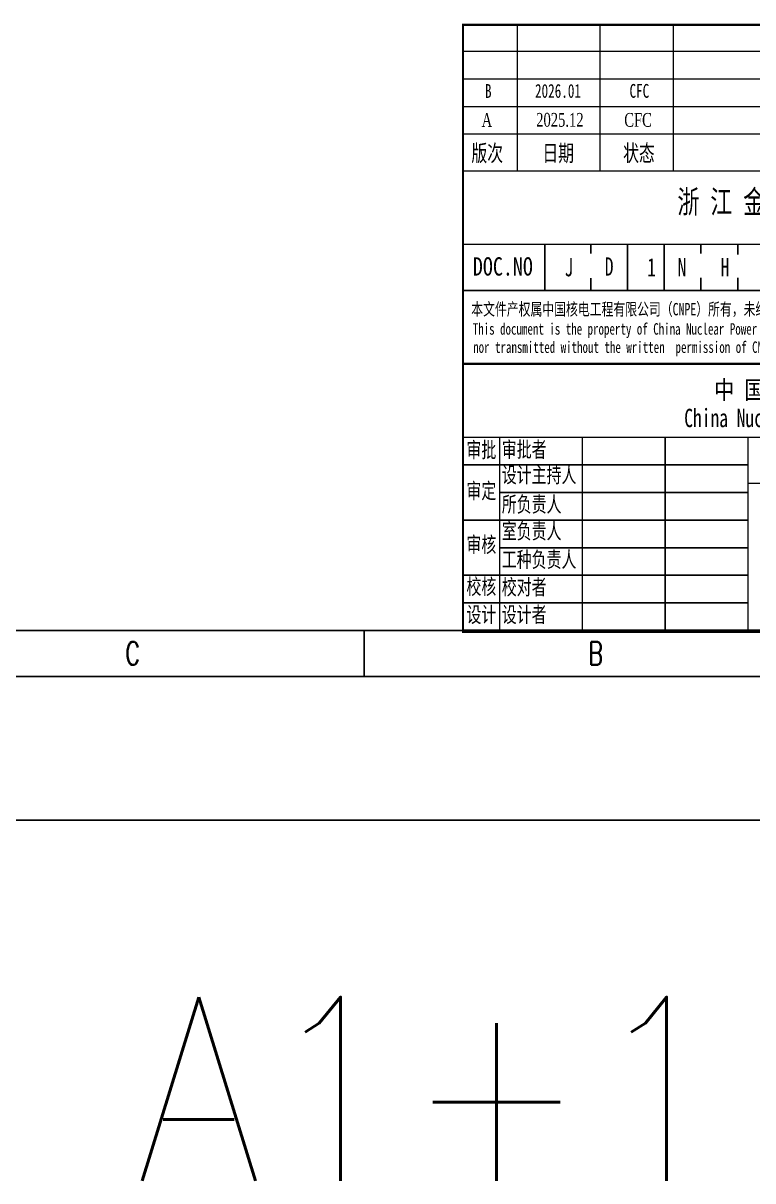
# Model space of a CAD drawing. Header units: inches. Extents: x 3186 to 109360, y -14990 to 740552.
# Drawn here: x 32698 to 40639, y 294411 to 307008 of the extents above; entities that cross this region are included whole.
import ezdxf
from ezdxf.enums import TextEntityAlignment as Align

# ---------------------------------------------------------------- set-up
doc = ezdxf.new("R2010")
doc.units = ezdxf.units.IN
doc.header["$MEASUREMENT"] = 0
for name, color, linetype in [('1', 7, 'Continuous'), ('BORDER', 7, 'Continuous'), ('图框', 4, 'Continuous')]:
    doc.layers.add(name, color=color, linetype=linetype)
doc.styles.add('HZ', font='txt_____.ttf', dxfattribs={"width": 0.7, "bigfont": 'HZTXT'})
doc.styles.get("Standard").update_dxf_attribs({"font": 'txt', "bigfont": 'gbcbig.shx'})
doc.styles.add('宋体', font='', dxfattribs={"width": 0.7})
doc.styles.get('宋体').set_extended_font_data('SimSun')
doc.dimstyles.new('Standard-yuanban', dxfattribs={"dimtxt": 800, "dimasz": 0.18, "dimexe": 0.18, "dimexo": 0.0625, "dimgap": 0.09, "dimtad": 0, "dimtih": 1, "dimtoh": 1, "dimdec": 4, "dimlfac": 0.02, "dimzin": 0, "dimdsep": 46, "dimtxsty": 'Standard', "dimcen": 0.09, "dimadec": 0, "dimazin": 0, "dimtfac": 1, "dimtdec": 4, "dimtofl": 0, "dimtmove": 0, "dimatfit": 3, "dimfxl": 1, "dimtolj": 1, "dimtzin": 0, "dimarcsym": 0})

# ---------------------------------------------------------------- blocks, each defined once
blk = doc.blocks.new('tk1')
at = {"layer": '图框', "color": 1}
blk.add_line((0, 0), (-806, 0), dxfattribs=at)
at = {"layer": '图框'}
for p, q in [((-201.5, 0), (-201.5, -10)), ((-201.5, 0), (-201.5, -10)), ((10, -10), (-831, -10))]:
    blk.add_line(p, q, dxfattribs=at)
at = {"layer": '图框', "style": 'HZ', "width": 0.7}
for s, p in [('C', (-251.88, -7.5)), ('B', (-151.13, -7.5))]:
    blk.add_text(s, height=5, dxfattribs=at).set_placement(p, align=Align.CENTER)
blk = doc.blocks.new('图签')
at = {"linetype": 'Continuous'}
blk.add_line((-162.2, 84), (-162.2, 74), dxfattribs=at)
at = {"layer": '1'}
for p, q in [((-180, 59.93), (-180, 131.76)), ((-144.2, 74), (-144.2, 84)), ((-136.2, 74), (-136.2, 84)), ((-128.2, 82), (-128.2, 84)), ((-120.2, 81.79), (-120.2, 84)), ((-152.2, 83), (-152.2, 83)), ((-152.2, 74), (-152.2, 76.68)), ((-128.2, 74), (-128.2, 76.72)), ((-120.2, 74), (-120.21, 76.72)), ((-0.2, 74), (-180.2, 74)), ((0, 0), (-180, 0)), ((-0.2, -0.35), (-180.2, -0.35))]:
    blk.add_line(p, q, dxfattribs=at)
at = {"layer": '1', "color": 7}
for p, q in [((-180, 36), (-118, 36)), ((-172, 30), (-118, 30)), ((-180, 24), (-118, 24)), ((-172, 18), (-118, 18)), ((-180, 12), (-118, 12)), ((-180, 6), (-118, 6)), ((0, 0), (-180, 0)), ((-0.2, -0.35), (-180.2, -0.35))]:
    blk.add_line(p, q, dxfattribs=at)
at = {"layer": '1', "color": 7, "const_width": 0.5}
for points in [[(-180, 0), (0, 0), (0, 131.76), (-180, 131.76)], [(-180, 58), (0, 58), (0, 0), (-180, 0)]]:
    blk.add_lwpolyline(points, close=True, dxfattribs=at)
at = {"layer": '1', "color": 7, "const_width": 0.3}
for points in [[(-168.2, 132), (-168.2, 100)], [(-150.2, 132), (-150.2, 100)], [(-134.2, 132), (-134.2, 100)], [(-180.2, 126), (-0.2, 126)], [(-180.2, 120), (-0.2, 120)], [(-180.2, 114), (-0.2, 114)], [(-180.2, 108), (-0.2, 108)], [(-180.2, 100), (-0.2, 100)], [(-180.2, 84), (-0.2, 84)], [(-162.2, 84), (-162.2, 74)], [(-180.2, 74), (-0.2, 74)], [(-180, 74), (0, 74)], [(-180, 42), (0, 42)], [(-172, 42), (-172, 0)], [(-154, 42), (-154, 0)], [(-136, 42), (-136, 0)], [(-118, 42), (-118, 0)], [(-118, 32), (0, 32)]]:
    blk.add_lwpolyline(points, dxfattribs=at)
at = {"layer": 'BORDER'}
blk.add_line((-152.2, 84), (-152.21, 82), dxfattribs=at)
at = {"layer": '图框'}
for p, q in [((0, 0), (-180, 0)), ((-0.2, -0.35), (-180.2, -0.35))]:
    blk.add_line(p, q, dxfattribs=at)
at = {"linetype": 'Continuous', "attachment_point": 5, "style": '宋体'}
for s, width, heights, insert, char_height in [('{\\fTimes New Roman|b0|i0|c0|p18;A}', 17.3088, [-3], (-174.79, 111.08), 3), ('{\\fTimes New Roman|b0|i0|c0|p18;2025.12}', 17.3088, [-3.06], (-158.91, 111.08), 3), ('{\\fTimes New Roman|b0|i0|c0|p18;CFC}', 17.3088, [-3.07], (-141.9, 111.08), 3), ('浙 江 金 七 门 核 电 厂 1、2 号 机 组', 163.6991, [-6.65], (-89.21, 92.99), 5), ('J', 5.7748, [-4.63], (-156.96, 79.03), 4), ('D', 6.7601, [-4], (-148.19, 79.19), 4), ('1', 5.7748, [-4], (-138.96, 79.03), 4), ('N', 5.7748, [-4], (-132.34, 79.03), 4), ('H', 5.7748, [-4], (-122.96, 79.03), 4)]:
    blk.add_mtext_dynamic_manual_height_columns(s, width=width, gutter_width=1, heights=heights, dxfattribs=dict(at, insert=insert, char_height=char_height))
at = {"char_height": 3.4, "attachment_point": 1, "style": '宋体'}
for s, width, heights, insert in [('\\pxqc;审批', 8, [4.44], (-180, 40.98)), ('\\pxqd;审批者', 17.1953, [-4.46], (-171.55, 41.09)), ('\\pxqd;设计主持人', 17.1953, [-4.46], (-171.55, 35.56)), ('\\pxqc;审定', 8, [-4.44], (-180, 32.09)), ('\\pxqd;所负责人', 17.1953, [-4.48], (-171.55, 29.16)), ('\\pxqd;室负责人', 17.1953, [-4.48], (-171.55, 23.33)), ('\\pxqc;审核', 8, [-4.48], (-180, 20.38)), ('\\pxqd;工种负责人', 17.1953, [-4.48], (-171.55, 17.13)), ('\\pxqc;校核', 8, [-4.48], (-180, 11.25)), ('\\pxqd;校对者', 17.1953, [4.42], (-171.55, 11.15)), ('\\pxqc;设计', 8, [-4.33], (-180, 5.15)), ('\\pxqd;设计者', 17.1953, [4.42], (-171.55, 5.15))]:
    blk.add_mtext_dynamic_manual_height_columns(s, width=width, gutter_width=1, heights=heights, dxfattribs=dict(at, insert=insert))
at = {"layer": '1', "color": 7, "style": '宋体'}
for s, height, width, p in [('版次', 3.6, 0.7, (-178.16, 102.07)), ('日期 ', 3.6, 0.7, (-162.71, 102.07)), ('状态', 3.6, 0.7, (-145.14, 102.07)), ('DOC.NO', 4, 0.8, (-177.85, 77.21)), ('中 国 核 电 工 程 有 限 公 司', 4, 0.8, (-125.32, 50.33)), ('China Nuclear Power Engineering Co., Ltd', 4, 0.7, (-131.85, 44.23))]:
    blk.add_text(s, height=height, dxfattribs=dict(at, width=width)).set_placement(p)
at = {"layer": '1', "color": 7, "ltscale": 0.8, "style": '宋体', "width": 0.7}
for s, height, p in [('本文件产权属中国核电工程有限公司（CNPE）所有，未经书面许可，不得以任何方式复制、传播、发表和外传。', 2.7, (-178.2, 68.56)), ('This document is the property of China Nuclear Power Engineering CO.,LTD (CNPE) , no part of this document may be', 2.5, (-177.88, 64.36)), ('nor transmitted without the written  permission of CNPE .', 2.5, (-177.79, 60.39))]:
    blk.add_text(s, height=height, dxfattribs=at).set_placement(p)
blk = doc.blocks.new('*U118')
blk.add_blockref('图签', (0, 0))
blk = doc.blocks.new('*U122')
blk.add_blockref('图签', (0, 0))
blk = doc.blocks.new('*D68')
at = {"color": 0, "lineweight": -2, "transparency": 16777216}
for p, q in [((4934, 299900), (4934, 298337)), ((46984, 299900), (46984, 298337)), ((4935, 298337), (23559, 298337)), ((46984, 298337), (28360, 298337))]:
    blk.add_line(p, q, dxfattribs=at)
at = {"color": 0, "transparency": 16777216}
for points in [[(4935, 298337), (4935, 298337), (4934, 298337)], [(46984, 298337), (46984, 298337), (46984, 298337)]]:
    blk.add_solid(points, dxfattribs=at)
at = {"layer": 'Defpoints', "color": 0, "transparency": 16777216}
for p in [(4934, 299900), (46984, 299900), (46984, 298337)]:
    blk.add_point(p, dxfattribs=at)
at = {"color": 0, "transparency": 16777216, "insert": (25959, 298337), "char_height": 800, "attachment_point": 5}
blk.add_mtext('\\A1;841.0000', dxfattribs=at)

msp = doc.modelspace()

# ---------------------------------------------------------------- block references
at = {"linetype": 'Continuous', "xscale": 50, "yscale": 50, "zscale": 50}
msp.add_blockref('tk1', (46484.44132, 300400.49965), dxfattribs=at)
at = {"xscale": 50, "yscale": 50, "zscale": 50}
for name in ['*U118', '*U122']:
    msp.add_blockref(name, (46484.44132, 300400.49965), dxfattribs=at)

# ---------------------------------------------------------------- texts
at = {"color": 0, "style": 'HZ', "width": 0.9}
msp.add_text('A1+1', height=2000, dxfattribs=at).set_placement((37154.68588, 294411.24205), align=Align.CENTER)
at = {"linetype": 'Continuous', "char_height": 150, "attachment_point": 5, "style": '宋体'}
for s, insert in [('B', (37759.08992, 306269.83412)), ('2026.01', (38518.16892, 306269.83412)), ('CFC', (39403.76279, 306269.83412))]:
    msp.add_mtext_dynamic_manual_height_columns(s, width=322.8148623, gutter_width=50, heights=[-150], dxfattribs=dict(at, insert=insert))

# ---------------------------------------------------------------- dimensions: what is measured, and where the dimension line sits
dim = msp.add_linear_dim(base=(46984.44132, 298337.157), p1=(4934.44132, 299900.49965), p2=(46984.44132, 299900.49965), dimstyle='Standard-yuanban')
dim.commit()
dim.dimension.update_dxf_attribs({"geometry": '*D68', "text_midpoint": (25959.44132, 298337.157)})

doc.saveas('drawing.dxf')
